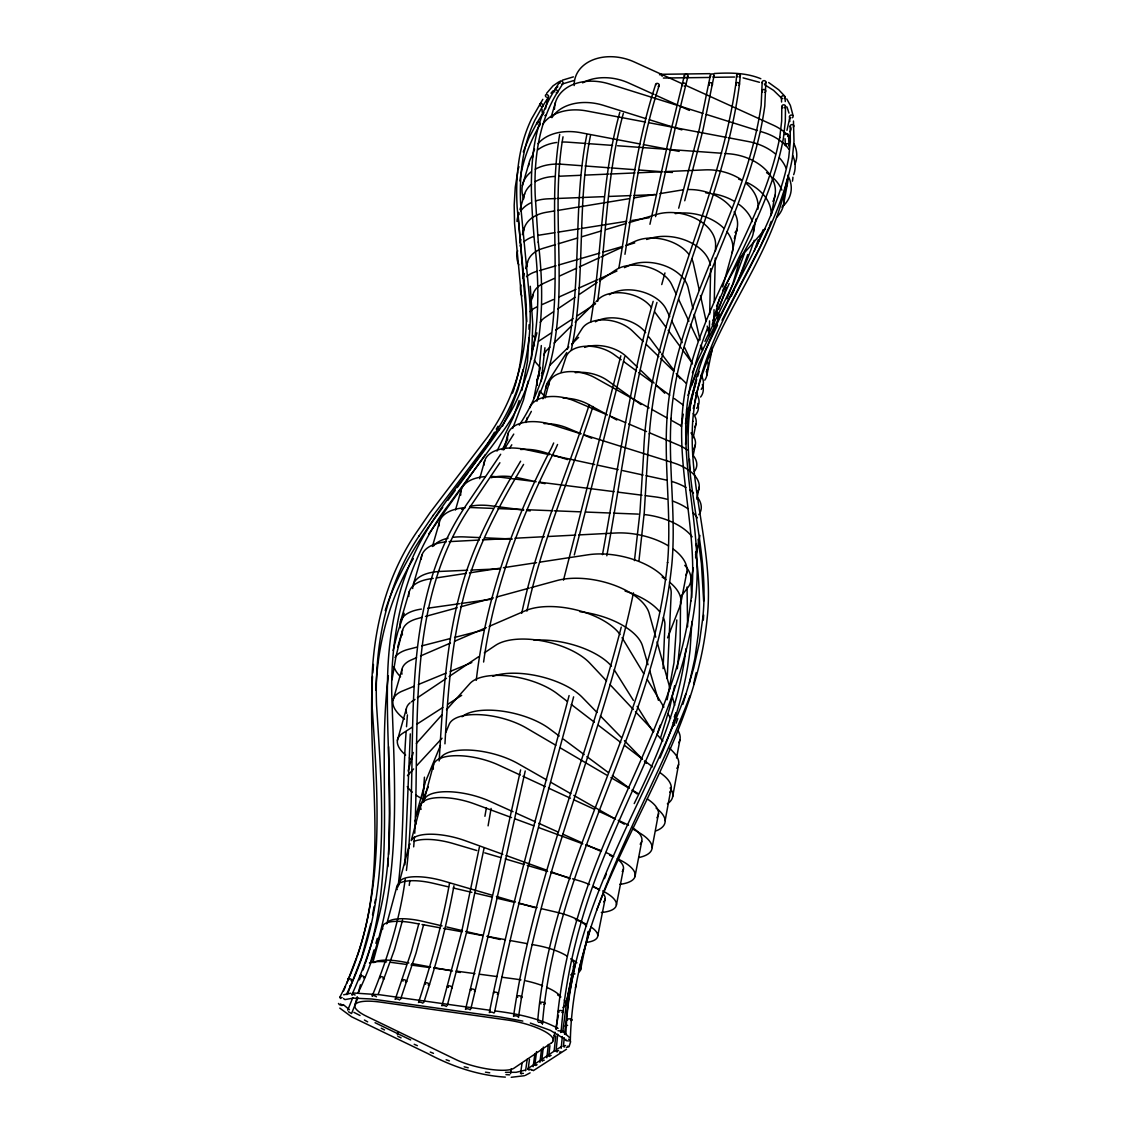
<?xml version="1.0" encoding="UTF-8"?>
<svg xmlns="http://www.w3.org/2000/svg" width="1134" height="1134" viewBox="0 0 1134 1134"><rect width="100%" height="100%" fill="white"/><g stroke="black" fill="none" stroke-linecap="round" stroke-linejoin="round"><path stroke-width="1.5" d="M528.954 337.719L527.48 361.491L521.895 390.394M529.011 329.314L529.068 324.707M691.91 621.475L690.096 649.81C685.716 687.147 674.843 723.506 659.917 757.951M785.479 106.157L785.323 121.281L783.396 138.249C772.41 198.081 740.034 250.855 716.56 306.208M687.615 626.776L687.048 587.015M781.794 106.61L781.666 121.012L779.724 137.824M765.861 82.017L764.784 106.072C749.716 214.85 678.019 308.179 671.016 418.9L671.059 418.361C668.096 466.485 676.091 514.609 671.994 562.719L671.952 563.244C656.019 723.761 555.206 862.223 542.449 1023.804M762.176 82.428L761.169 105.178C745.789 213.972 674.191 307.328 667.005 418.092M536.538 1051.657L534.851 1065.024L535.744 1065.521M709.26 335.636L709.558 320.879M709.7 314.061L710.635 268.701M713.655 326.45L714.051 309.667M714.25 301.573L715.285 258.056M715.455 250.77L715.597 244.887A39.407 26.677 12.4 0 0 696.163 218.777A39.407 26.677 12.4 0 0 656.699 214.383L628.831 222.703M545.482 108.821L548.062 97.921M357.89 997.778L351.554 1013.527L348.436 1011.726M666.976 418.644C663.886 466.74 671.711 514.836 667.543 562.903L667.572 562.365C651.285 722.301 551.067 860.252 537.686 1021.195M676.8 619.958L673.993 662.78L667.132 699.749M663.092 668.663L664.907 625.061A56.431 27.414 12.4 0 0 663.362 617.633M541.315 345.558L538.962 372.689L533.831 398.459M544.93 347.755L541.258 381.492M667.203 678.671L671.186 593.38A55.779 27.996 12.4 0 0 669.698 585.81M685.503 444.315L688.763 410.763L696.701 379.621M686.637 409.487C680.91 473.643 703.633 536.878 695.27 601.063L695.227 601.544C684.893 691.357 638.47 771.007 605.358 853.548C581.643 910.404 565.71 970.576 561.117 1032.124M703.349 620.057L703.647 614.997M647.698 455.386L644.268 512.525L638.896 561.273M643.502 455.698L639.959 512.214L634.459 560.607M387.8 866.716L388.367 857.956M388.593 854.455L389.387 813.276L388.608 746.711M439.17 760.971C442.629 703.718 445.478 645.799 460.758 590.204C473.119 544.079 496.253 501.937 520.619 461.212M444.953 743.833C447.802 692.633 451.587 641.036 465.096 591.353C477.187 546.007 499.697 504.474 523.582 464.401M570.657 1041.622L569.041 1046.739M422.968 799.186L424.428 777.173M342.17 997.665L339.817 997.31L340.753 998.515M410.295 733.882L404.852 864.76M531.477 358.698L532.753 324.593L530.287 286.278M344.268 999.295L343.616 998.459M375.864 690.365C377.48 644.254 389.444 598.298 413.343 558.637M406.128 731.799C402.23 783.41 404.54 835.432 398.02 886.873M406.511 726.724L407.418 714.888M647.656 455.981L649.371 433.457M372.519 676.445C367.047 769.518 389.288 866.007 357.012 956.373M372.788 673.015L373.44 664.467M413.683 846.857L414.477 836.651M414.746 833.235C419.991 722.358 405.178 599.234 472.921 502.759L499.91 462.743M554.101 1051.431L555.745 1036.235L553.987 1035.413M643.545 455.103C647.557 325.415 718.162 210.598 735.853 83.703M789.548 118.857L786.968 130.353M570.331 1040.402C573.081 914.968 647.457 809.336 690.025 695.709M565.866 1034.619C569.977 910.73 643.715 806.529 685.758 694.079M564.534 1047.022A2.466 0.822 5.3 0 1 563.499 1046.058L564.208 1037.681M564.505 1034.307L569.027 995.567L574.853 965.856M685.886 649.328L685.914 648.932C679.79 703.505 658.174 754.705 634.218 803.581M561.174 1048.326L562.322 1036.547M739.496 84.015L740.346 75.241M792.368 157.867L793.998 141.367L793.474 121.04M556.057 1051.005L557.715 1034.18M735.782 84.299L736.661 75.524M556.326 1029.629C561.684 955.211 585.498 883.698 616.074 816.083C646.196 746.526 682.129 677.026 690.847 600.609L690.804 601.077C699.21 536.963 676.7 473.757 682.625 409.657L682.668 409.161C692.35 311.34 761.212 232.583 779.781 137.299M549.692 1056.491L548.799 1055.896L549.919 1045.676M649.328 434.038C658.415 312.672 723.648 204.517 739.425 84.611M546.843 1057.781L548.374 1044.442M542.633 1061.07L541.74 1060.517L543.328 1047.065M539.912 1062.331L541.57 1049.049M597.661 301.389C606.222 238.778 606.364 174.608 623.36 113.372M562.804 1031.529L566.518 1002.669L572.826 971.228M533.15 1066.754L534.908 1053.557M529.224 1069.929L528.118 1069.376L529.465 1059.411M409.232 885.399L409.913 880.423M686.609 409.984C689.444 381.619 697.424 354.077 707.715 327.584M405.235 879.162C399.905 919.419 387.559 958.358 372.25 995.836M406.426 870.458C421.494 746.923 392.151 609.482 469.093 500.93L500.689 454.252M476.252 680.386C485.607 598.61 513.475 520.293 551.606 447.661L553.676 442.997M521.512 1073.813L520.591 1073.374L521.994 1063.465M525.595 1070.779L527.197 1059.284M685.432 423.762L690.124 401.578L695.723 383.164M681.137 426.313L683.306 414.165M510.583 1073.6L511.349 1068.71M624.962 254.299C634.218 197.685 641.149 140.219 659.166 85.504M677.296 668.734L680.159 641.348L680.542 601.218M618.966 267.496C629.271 206.161 636.061 143.706 655.679 84.398M519.911 180.986C522.476 160.872 530.046 141.693 540.181 124.244M590.644 322.169C602.423 252.542 600.779 180.703 619.802 112.323M517.756 171.688L515.261 187.167L514.184 205.183L514.553 223.582L522.731 309.88C524.092 335.692 522.264 361.831 514.723 386.666M483.608 662.029C493.772 587.157 521.186 516.069 555.49 449.163L557.559 444.471M392.024 679.776L396.021 656.217L401.762 633.481M388.338 675.793C376.403 771.29 397.765 870.6 365.276 963.489M488.088 825.85L491.107 808.443M518.493 1017.411C538.806 871.295 603.614 736.632 633.438 592.855M484.913 816.296L486.415 807.621M563.031 136.803C547.708 224.008 576.752 317.832 536.538 400.656M559.7 134.351C543.172 230.854 577.263 337.734 519.301 425.137M713.995 75.964L703.066 129.687L684.738 200.775M710.451 75L699.423 128.652L678.699 208.174M567.411 349.229C582.366 278.581 572.627 205.282 586.859 134.577M571.267 350.151C586.165 279.474 576.398 206.19 590.488 135.456M783.381 205.438L787.421 183.396M676.559 758.008L679.918 739.822M665.134 820.647L671.285 787.322M672.646 796.734L678.6 764.387M453.954 885.767C446.881 925.344 436.25 964.198 423.832 1002.399M606.818 555.788C622.112 471.078 633.141 385.39 656.955 302.438M673.27 726.015L675.495 714.136M652.121 847.608L658.542 813.347M771.446 214.326L775.004 195.275M449.518 883.216C442.303 923.714 431.345 963.446 418.517 1002.499A2.509 0.907 17.5 0 1 420.19 1002.173A2.509 0.907 17.5 0 1 422.869 1003.236M479.384 847.155L461.822 931.142L441.934 1005.844A2.523 0.936 15.6 0 1 443.663 1005.461A2.523 0.936 15.6 0 1 446.357 1006.468M484.09 848.062L466.584 932.318L447.25 1005.617M602.48 554.668C617.987 469.958 629.299 384.284 653.156 301.332M690.776 581.317L693.328 567.978M695.567 556.284L696.531 551.28M695.61 557.786L699.891 535.418M634.997 876.554L641.731 841.385M370.846 923.515L361.576 957.776L347.302 994.49M372.505 914.94L374.163 906.364M374.83 902.947L375.496 899.517M753.458 232.13L755.995 219.018M575.434 987.912L576.115 984.454M578.808 970.605L579.474 967.146M696.829 499.173L699.21 487.025M680.91 602.636L686.892 571.763M616.372 905.116L623.445 868.97M787.081 178.945C772.764 259.445 711.429 322.155 694.745 401.96M693.044 456.237L695.355 444.684M597.76 935.834L605.187 898.681M693.186 437.724L695.964 423.974M706.95 374.957L711.698 351.356M724.3 281.062L732.167 252.669L736.859 229.323A42.383 29.186 11.9 0 0 734.152 211.845M580.495 970.094L588.234 931.964M792.312 158.363C775.174 251.805 699.976 325.118 692.69 421.451L692.732 420.969C688.054 487.507 714.548 552.201 707.092 618.838L707.049 619.292C696.545 724.754 633.58 813.404 596.697 910.233M565.88 1004.596L573.946 965.374M553.208 1040.573L554.951 1032.153M555.646 1028.793L558.438 1015.327M494.637 1012.123C514.808 910.786 542.647 811.235 569.736 711.599L573.62 696.843M525.226 770.964L495.232 906.335L470.851 1008.863M649.938 224.277L667.586 144.33L684.426 75.312M655.551 216.622L675.113 128.511L687.941 76.361M520.605 769.901L490.483 905.173L465.55 1009.217M693.299 408.481L694.022 405.221M674.645 685.659L669.712 707.8L660.484 738.106M693.639 684.171L696.191 672.703M689.415 682.796L694.858 658.485L698.147 635.21C700.585 607.526 699.565 579.616 695.596 552.13M620.851 355.75L563.485 580.169M624.706 356.799L574.3 554.965M526.913 611.127C541.924 540.762 571.167 474.763 592.969 406.482M521.711 613.338C536.836 541.726 566.646 474.636 589.07 405.263M537.133 401.053L539.557 391.202M528.217 381.038L523.454 399.99L512.653 428.425M393.087 650.462L397.665 632.389L404.172 613.253M523.029 369.769L518.04 389.387L510.853 408.793L502.419 426.242M740.559 257.461L732.507 284.79L727.007 298.837M621.248 627.13C587.582 757.469 532.98 882.38 513.532 1016.333A2.551 1.021 10 0 1 515.97 1015.837A2.551 1.021 10 0 1 518.479 1017.028M542.931 398.814L546.843 384.001M545.085 397.977L548.998 383.15M569.098 695.567L565.2 710.309C537.856 810.526 509.818 910.673 489.349 1012.591A2.537 0.992 11.9 0 1 491.277 1012.109A2.537 0.992 11.9 0 1 494.013 1013.101M423.634 924.621L415.994 953.226L400.6 999.182M399.04 883.202L408.963 846.361M411.415 839.883L420.686 805.367M424.088 799.966L433.599 764.472M537.02 380.556L540.479 367.643M525.907 422.528L527.253 417.482M418.885 923.501L411.259 951.865L395.284 999.167M579.928 965.459L590.545 928.434M372.831 962.624L382.768 925.911M387.048 922.906L396.716 887.043M425.378 781.964L415.568 817.104L426.724 790.54M354.899 1005.234L357.224 996.715M358.146 993.313L360.47 984.794M503.893 449.092L508.301 432.975M532.285 349.825L536.921 332.843M402.556 920.113L394.504 949.527L378.161 994.405M661.746 284.563L664.949 272.94M408.141 771.021L413.258 752.494M734.336 238.494L735.172 235.447M735.597 233.916L736.859 229.323M712.166 324.82L719.892 296.938M722.684 286.888L723.889 282.522M518.025 169.972L518.947 166.684M479.682 478.69L484.728 460.645M531.123 301.375L532.98 294.712M397.41 740.318L406.312 708.906M370.279 963.191L374.022 949.952M375.893 943.318L377.296 938.357M522.887 278.425L524.291 273.507M525.68 268.602L527.551 262.053M455.485 510.002L461.198 489.973M393.03 700.288L401.932 669.457M520.01 242.69L520.945 239.472M522.349 234.653L524.22 228.203M432.408 546.489L439.297 522.731M660.186 725.221L656.983 734.945M397.694 646.947L402.613 630.121M400.529 621.404L409.303 591.579M413.485 583.939L422.103 554.597M551.124 117.241L555.405 102.613M518.11 215.942L519.032 212.767M519.967 209.606L524.645 193.772M522.391 185.537L528.855 163.75M682.881 704.313L693.71 668.025L699.352 642.808L702.683 618.852C710.168 552.301 683.859 487.62 688.749 421.153L688.777 420.671C696.12 324.225 771.276 250.855 788.74 157.428L790.313 141.651L790.157 126.299M687.969 395.355L699.097 363.447L717.524 325.118M697.708 376.346L699.224 371.456M397.368 1034.789L398.374 1031.6M561.174 371.867L566.008 357.111A29.583 17.946 14 0 1 585.413 346.253A29.583 17.946 14 0 1 614.089 354.559L621.177 359.733M726.497 287.285L718.758 309.284M790.185 131.785L791.22 128.709M754.209 240.266C739.028 286.76 711.146 327.74 692.378 372.703M754.394 250.77L758.136 239.912M519.188 400.472L513.149 417.681L496.99 451.091M385.22 610.56C394.731 580.721 410.451 553.335 428.028 527.565L442.742 507.394M359.464 979.847L361.25 974.942M363.036 970.038L364.822 965.133M738.319 280.566L747.774 254.555M763.21 229.55L756.392 247.155M744.414 253.406L733.811 282.437L704.951 341.391M512.525 393.059L514.312 388.282M691.697 385.362L695.893 374.135M676.034 723.279L677.778 718.573M346.763 983.306L356.402 957.961M769.362 226.19L771.205 221.357M716.334 315.45L717.538 312.374M729.205 283.543L712.903 320.468M667.572 637.847L680.088 605.925A53.737 26.805 12.2 0 0 669.386 582.068M523.256 151.956L528.983 137.809L536.992 122.841M347.727 1010.196L352.802 997.636M604.45 878.623L606.364 873.917M425.86 780.802L440.474 745.421M445.846 732.394L449.163 724.371A47.982 19.845 13.8 0 1 479.739 714.675A47.982 19.845 13.8 0 1 526.474 728.056L555.802 745.251M427.22 789.349L428.241 786.925M357.876 993.271C403.307 901.048 395.142 796.167 391.825 696.73C389.968 628.973 406.723 559.827 448.242 505.268L502.801 431.544C542.576 376.998 546.106 306.648 538.253 241.967M351.951 994.589C371.583 951.298 384.709 905.031 388.225 857.531C392.974 794.452 385.291 731.302 387.899 668.195C389.912 625.358 399.012 582.479 419.07 544.32C440.871 502.66 473.303 468.101 499.484 429.318L499.201 429.743C538.664 375.864 542.236 306.237 534.525 242.251C530.216 191.589 525.822 135.612 554.342 90.536M343.489 991.13L345.487 986.452M346.309 994.603C391.669 905.031 382.725 801.993 376.559 705.291C374.234 646.167 385.957 585.385 419.297 535.645M339.732 997.438C386.68 907.342 378.501 803.085 372.051 705.305C369.783 645.501 381.761 584.024 415.554 533.76L429.857 512.922L487.11 437.625C516.537 397.169 529.918 346.635 525.637 296.91L517.189 207.706C515.375 177.556 518.224 146.442 531.534 118.928L542.817 99.338M768.753 227.806L760.645 245.809L722.018 320.227M717.638 318.838L719.792 314.231M731.246 296.172L734.194 289.992M534.851 1064.982L537.091 1064.755M528.118 1069.376L531.194 1069.376M520.591 1073.374L523.398 1073.402M502.149 449.759L507.692 439.354M525.51 422.16L531.364 411.358M557.63 91.953C538.409 122.628 533.859 159.738 535.191 195.261L538.281 242.364M542.931 105.703L534.894 120.176C521.768 147.392 519.032 178.137 520.86 207.933M722.656 290.559L750.906 239.699A45.133 31.029 11.3 0 0 753.415 225.85M494.481 432.21L484.643 448.681L469.632 470.525M496.267 429.219L498.053 426.214M537.232 122.401L542.874 113.088M557.361 92.435L562.79 83.76M554.611 90.054L560.054 81.393M509.917 447.788L511.803 444.797M505.282 447.476L513.759 434.095M542.676 106.171L548.374 97.226M566.731 352.589L547.807 382.073A28.265 16.698 14.3 0 0 546.219 388.338M571.805 344.679L582.196 328.491A29.682 18.427 13.8 0 1 605.102 319.944A29.682 18.427 13.8 0 1 632.474 331.015L643.29 341.547M428.794 533.873L485.295 454.691M503.624 449.914L505.58 447.023M419.056 536.013L433.216 515.304M546.545 93.371L552.981 85.886L558.75 81.917M447.916 500.307L455.159 490.384M457.229 487.549L468.597 471.942M432.961 515.672L490.653 439.482C520.322 398.516 533.788 347.387 529.422 297.108L520.832 207.494M680.698 596.725L687.984 587.369A49.953 25.501 11.9 0 0 684.766 565.313M548.828 1055.768L551.124 1055.442M550.968 93.215L552.981 90.876M740.842 256.908L765.096 229.196M416.348 743.479L441.991 714.774M446.484 709.742L469.901 683.533A51.781 22.482 13.6 0 1 509.223 676.034A51.781 22.482 13.6 0 1 557.375 693.795L567.113 701.266M407.446 775.67L413.641 768.965M416.788 765.563L442.033 738.248M541.769 1060.403L544.249 1060.191M549.962 347.117L546.9 350.137A29.527 17.846 14.6 0 0 543.781 355.183M554.087 343.049L571.947 325.387M575.179 322.212L594.911 302.721M596.03 301.616L598.27 299.404A30.987 19.689 13.6 0 1 625.132 293.238A30.987 19.689 13.6 0 1 651.44 307.47M541.428 373.426L543.484 371.442M549.692 365.417L568.786 346.905M572.032 343.744L578.595 337.379M735.016 232.357L737.384 230.443M555.277 88.707L557.843 86.751M566.518 1049.219L533.334 1070.666M527.707 1068.696L554.384 1051.005M553.449 311.779L545.015 317.449A31.738 19.618 15 0 0 540.223 322.382M557.715 308.916L575.009 297.306M579.403 294.358L597.221 282.38M599.489 280.863L615.493 270.105A33.283 21.617 13.3 0 1 646.72 266.731A33.283 21.617 13.3 0 1 671.739 284.662L676.318 294.386M411.344 701.861L414.987 699.423M417.425 697.779L446.47 678.302M449.092 676.544L478.704 656.657M484.289 652.915L495.629 645.303A54.829 24.863 13.4 0 1 542.846 641.008A54.829 24.863 13.4 0 1 589.808 663.121L606.534 680.924M538.522 341.32L551.294 332.928M555.603 330.093L573.095 318.583M577.532 315.663L595.577 303.799M412.209 727.192L402.414 733.5A51.03 20.398 14.4 0 0 405.632 755.046M417.184 723.988L442.87 707.46M448.171 704.044L461.68 695.34M530.088 1072.863L525.226 1075.429M485.48 1072.183L489.732 1072.792M557.517 1048.978L561.713 1046.427M554.242 278.468L543.257 283.528A34.615 21.872 15.4 0 0 532.583 297.604M559.785 275.931L576.596 268.191M579.431 266.887L599.489 257.673M600.935 257.007L622.92 246.886M625.897 245.525L634.856 241.4A36.231 24.041 12.9 0 1 688.607 253.959M542.279 304.507L553.406 299.518M559.005 297.009L576.029 289.354M578.907 288.064L597.76 279.616M599.22 278.95L616.967 270.983M624.465 267.624L628.987 265.583A36.6 23.828 12.9 0 1 664.949 265.838A36.6 23.828 12.9 0 1 688.154 287.781L693.03 309.1M525.609 1070.042L516.126 1072.31L505.438 1072.325M416.504 657.692L411.217 659.974A52.405 22.751 14.7 0 0 402.003 674.135M420.501 655.976L450.496 643.035M454.691 641.22L486.231 627.626M489.165 626.365L525.354 610.744A56.657 26.72 13.1 0 1 620.085 634.544M414.321 686.169L402.301 691.102A52.972 22.156 14.6 0 0 404.498 719.14M418.375 684.511L445.988 673.142M450.226 671.413L471.815 662.525M562.393 80.174L573.393 76.871M563.385 83.661L573.889 80.528M555.476 244.632L543.2 248.303A37.791 24.438 15.8 0 0 526.97 266.788M558.226 243.81L577.603 238.012M581.799 236.765L601.544 230.868M605.811 229.592L625.94 223.582M343.659 994.801L350.69 993.2M338.471 1003.462L339.562 1004.88M539.458 270.587L556.014 265.781M558.793 264.973L578.425 259.275M579.843 258.864L599.801 253.066M602.678 252.23L621.531 246.758M625.925 245.483L634.756 242.917M646.621 239.472L651.086 238.168A39.803 26.465 12.4 0 1 710.394 265.257M422.202 617.307L417.312 618.654A53.185 24.083 14.9 0 0 402.414 634.969M425.463 616.428L457.144 607.781M460.532 606.86L493.403 597.887M496.352 597.094L529.252 588.107M530.783 587.696L557.021 580.537A56.998 27.797 12.7 0 1 613.182 584.832A56.998 27.797 12.7 0 1 649.187 613.409L655.778 637.195M416.674 647.202L408.467 649.314A53.766 23.502 14.8 0 0 395.015 657.507M421.65 645.912L450.269 638.555M454.55 637.45L483.608 629.965M344.892 999.593L353.284 998.118L371.952 999.011L499.896 1016.929L522.817 1021.082M524.432 1075.712L511.207 1077.3M570.657 974.914L573.719 974.205A36.245 11.212 12.6 0 0 574.981 973.879M367.685 1021.876L364.425 1020.033M384.511 1029.941L381.265 1028.255M554.583 210.938L546.489 212.271A40.881 27.06 16.2 0 0 523.384 233.292M557.829 210.414L629.087 198.691M634.175 197.855L654.644 194.481M659.804 193.645L680.57 190.228A42.383 29.186 11.9 0 1 683.107 189.874M554.753 232.683L540.053 235.007A41.278 26.833 16.1 0 0 537.757 235.433M558.041 232.158L579.531 228.756M581.189 228.501L626.733 221.286M631.865 220.478L649.087 217.756M449.39 1060.871L446.13 1059.737M433.202 578.397L430.084 578.879A52.688 24.863 15 0 0 408.793 596.427M436.307 577.929L466.23 573.365M469.419 572.883L500.137 568.191M503.411 567.695L536.595 562.634M539.968 562.124L587.993 554.795A55.779 27.996 12.4 0 1 666.055 579.8M401.082 1037.879L397.85 1036.32M427.66 608.221L459.412 603.727M461.028 603.501L491.986 599.135M417.397 1045.676L414.193 1044.272M433.471 1053.344L430.282 1052.069M449.064 541.627L479.172 540.067M482.56 539.897L509.804 538.494M514.964 538.225L544.448 536.694M547.949 536.51L575.675 535.078M578.737 534.922L615.719 533.008A53.142 27.344 12.1 0 1 668.479 545.893M559.105 176.238L580.565 175.302M585.187 175.104L608.419 174.097M609.979 174.026L635.012 172.935M638.159 172.793L661.873 171.758M666.636 171.546L705.107 169.873A44.708 31.256 11.3 0 1 741.523 179.824M467.562 570.232L440.573 571.408A51.455 24.48 15 0 0 412.691 588.546M470.964 570.076L500.137 568.814M555.858 198.535L548.161 198.833A43.928 29.257 16.5 0 0 535.432 201.002M557.404 198.464L604.082 196.636M608.802 196.451L630.929 195.572M634.104 195.459L656.43 194.58M714.193 73.512C729.842 72.633 746.115 72.647 760.829 78.728M714.207 77.31L734.619 77.027M709.941 73.653L660.101 74.32M709.927 77.452L663.376 78.033M353.241 992.987L379.706 994.745L489.959 1010.266M531.364 1070.227L532.711 1069.929M492.921 508.401L472.765 507.607A48.025 24.48 15.1 0 0 469.887 507.55M497.996 508.599L523.454 509.605M526.885 509.733L552.612 510.739M554.328 510.81L580.324 511.831M585.555 512.044L610.078 513.007M613.607 513.149L638.371 514.113M479.824 537.601L464.571 536.921A48.549 24.027 15 0 0 453.246 537.289M484.927 537.828L512.327 539.047M464.146 1066.811L468.214 1067.803M586.094 143.479L567.992 142.175A45.317 31.44 16.8 0 0 562.322 142.048M587.738 143.607L612.544 145.393M617.52 145.747L667.6 149.362M669.287 149.475L721.649 153.246M725.037 153.487L728.439 153.742A46.055 32.588 10.7 0 1 772.934 201.413M581.685 165.72L561.755 164.246A45.743 31.228 16.7 0 0 535.22 169.207M585.016 165.975L610.064 167.846M611.736 167.96L635.253 169.717M638.626 169.972L662.284 171.73M663.971 171.858L672.448 172.496M505.339 1077.116C478.009 1075.471 451.757 1066.343 427.731 1053.543L351.455 1016.73L339.789 1008.112M349.811 986.878L350.633 986.637L349.796 985.8M539.316 482.134L614.104 491.66M617.378 492.071L642.014 495.204M645.303 495.629L655.197 496.89A44.991 24.14 11.8 0 1 666.778 499.201M523.724 510.059L491.249 505.835A44.836 23.02 15 0 0 469.845 506.359M526.97 510.484L530.23 510.91M390.961 962.355L406.341 964.424M410.976 965.034L429.559 967.529M434.223 968.153L451.389 970.463M456.081 971.087L474.948 973.624M479.696 974.248L497.117 976.587M501.894 977.224L516.239 979.152A37.748 11.042 12.8 0 1 520.945 979.875M495.204 1010.975C516.835 1013.626 538.678 1018.091 558.07 1028.368M743.082 77.877L759.44 82.286M418.97 923.969L412.847 922.849A35.636 10.971 13.9 0 0 382.824 928.916M422.046 924.522L440.488 927.881M443.564 928.434L462.077 931.808M466.712 932.644L482.191 935.465M486.84 936.301L505.481 939.689M510.158 940.54L527.296 943.658M531.988 944.509L536.68 945.373A35.99 11.198 12.7 0 1 567.255 956.203M408.864 962.964L402.669 961.816A36.09 10.39 13.9 0 0 373.851 962.61M411.982 963.546L430.637 967.004M433.755 967.571L452.494 971.044M457.172 971.909L460.305 972.49M645.501 122.089L586.661 110.948A46.055 32.716 16.9 0 0 543.087 123.89M648.861 122.713L726.54 137.412M728.226 137.724L748.553 141.58A46.239 33.056 10.2 0 1 775.443 153.969M640.015 143.961L580.608 132.678A46.494 32.503 16.8 0 0 538.04 143.692M643.417 144.599L679.167 151.389M549.31 454.663L525.907 449.588A40.342 22 14.9 0 0 484.147 465.039M552.244 455.301L594.712 464.529M597.646 465.167L618.172 469.618M622.58 470.567L643.12 475.033M646.054 475.67L666.608 480.136M539.104 482.389L545.029 483.665M448.596 886.901L433.089 883.258A35.806 11.779 13.9 0 0 397.226 889.566M453.246 887.993L471.857 892.359M474.962 893.082L492.028 897.079M496.678 898.171L513.745 902.182M518.394 903.274L537.006 907.639M541.669 908.731L557.177 912.36A35.792 11.779 12.6 0 1 586.519 926.138M442.076 925.883L423.237 921.46A36.245 11.212 13.9 0 0 386.708 923.87M446.796 926.988L462.502 930.674M465.649 931.411L482.928 935.465M487.634 936.571L500.207 939.519M509.605 1074.848L505.977 1074.621M491.603 895.038L443.507 880.99A37.89 12.545 13.9 0 0 399.111 884.917M496.394 896.427L515.502 902.012M518.677 902.947L534.553 907.583M476.833 850.528L453.047 843.498A37.436 13.098 13.9 0 0 413.797 841.442M484.742 852.853L500.519 857.517M505.24 858.92L524.106 864.491M527.239 865.412L547.609 871.436M550.727 872.358L569.452 877.886M572.557 878.807L578.794 880.636A37.053 12.828 12.5 0 1 589.538 884.548M340.866 1005.404L342.61 1005.404L340.498 1003.93M530.343 1023.066L550.401 1030.381L563.541 1038.432M646.054 118.687L603.572 105.391A46.026 32.929 16.7 0 0 551.918 117.681M649.314 119.708L672.108 126.838M673.738 127.348L681.86 129.886M550.444 454.238L544.192 452.296A36.841 20.171 14.6 0 0 520.676 449.518M552.003 454.734L567.581 459.596M677.239 105.306L609.369 83.987A45.601 33.113 16.8 0 0 554.469 109.204M680.457 106.312L702.967 113.386M706.184 114.392L757.427 130.495M760.616 131.501L763.806 132.494A45.218 32.602 9.9 0 1 789.094 149.405M580.636 433.741L551.351 424.541A36.444 20.469 14.7 0 0 507.564 438.376M583.712 434.705L673.894 463.026A36.146 20.143 11.7 0 1 697.552 492.142M502.844 854.313L465.209 840.691A40.781 14.373 13.9 0 0 411.273 840.62M506.104 855.49L546.418 870.09M551.223 871.819L570.345 878.737M511.562 817.571L474.437 803.878A40.285 14.955 13.9 0 0 435.158 797.854A40.285 14.955 13.9 0 0 421.083 809.378M514.765 818.762L533.916 825.821M538.693 827.579L582.819 843.852M585.952 845.014L601.53 850.755M581.005 433.755L567.61 428.128A33.481 18.853 14.4 0 0 544.051 423.648M583.67 434.875L591.679 438.234M607.427 414.916L574.442 400.912A33.127 19.122 14.4 0 0 529.819 407.871M610.049 416.036L625.741 422.698M628.675 423.946L646.55 431.53M649.782 432.904L678.784 445.208A32.602 18.498 11.7 0 1 687.332 449.957M513.05 811.731L489.803 801.256A44.509 16.641 13.8 0 0 445.79 791.716A44.509 16.641 13.8 0 0 423.776 802.064M515.757 812.95L535.461 821.824M538.693 823.284L557.871 831.931M562.634 834.071L581.558 842.605M586.264 844.731L600.297 851.053M609.596 855.234L612.672 856.624M654.006 94.42L628.704 82.995A44.368 32.404 16.4 0 0 582.621 82.853M655.48 95.086L689.415 110.409M682.682 83.973L634.232 61.945A43.957 32.588 16.5 0 0 574.201 85.56M687.048 85.957L773.36 125.208A43.12 31.327 9.8 0 1 790.072 137.724M520.251 775.046L498.691 765.081A43.971 17.251 13.9 0 0 455.216 755.698A43.971 17.251 13.9 0 0 433.273 766.641L433.287 769.206M522.93 776.28L545.27 786.599M548.445 788.059L570.473 798.237M573.591 799.668L593.762 808.996M598.383 811.122L615.238 818.904M618.285 820.307L624.352 823.114A42.497 16.089 12.2 0 1 628.548 825.226M375.042 1022.698L410.706 1039.963M353.907 1012.35L360.045 1015.483M764.444 84.611L773.53 90.337L781.439 98.02M605.584 413.825L588.589 404.469A31.086 17.974 14.2 0 0 563.187 398.218M611.212 416.915L616.825 420.005M649.144 407.942L595.123 377.806A30.76 18.215 14.2 0 0 564.704 372.094A30.76 18.215 14.2 0 0 548.643 385.447M651.88 409.459L666.82 417.808M672.221 420.813L681.647 426.072M546.73 779.965L517.983 763.579A48.578 19.207 13.8 0 0 470.638 750.141A48.578 19.207 13.8 0 0 439.864 759.241M550.6 782.176L570.771 793.672M573.804 795.402L615.521 819.187M618.441 820.846L624.267 824.177M632.956 829.124L638.711 832.413A46.281 17.393 12.1 0 1 638.782 857.545M560.366 747.93L606.562 775.032M610.942 777.598L628.293 787.776M632.588 790.299L638.3 793.644M768.654 82.513L778.774 89.841L784.473 95.851M631.595 397.793L607.81 380.712A29.895 17.733 14 0 0 575.25 372.689M632.772 398.644L640.993 404.54M349.456 1009.728L343.29 1004.611M623.53 361.462L636.401 370.861M638.74 372.562L651.455 381.86M656.047 385.206L669.74 395.199M674.262 398.516L683.278 405.093M559.218 736.023L549.324 728.652A52.419 21.815 13.6 0 0 462.006 716.773M563.442 739.155L584.194 754.592M586.916 756.619L608.434 772.623M612.403 775.571L629.398 788.215M631.978 790.129L637.124 793.956M571.267 704.455L594.358 722.188M598.369 725.264L620.723 742.43M624.607 745.421L642.496 759.142M645.019 761.084L652.532 766.853M659.988 772.58L662.454 774.479A48.691 19.802 11.9 0 1 669.882 792.326M562.634 1031.189L569.211 1037.256M637.421 367.147L626.45 356.657A29.98 18.229 13.8 0 0 584.62 347.415M640.384 369.982L654.105 383.094M656.047 384.95L664.737 393.243M646.224 344.396L658.797 356.643M660.711 358.514L673.709 371.158M676.218 373.61L686.198 383.335M597.008 712.478L582.21 697.268A55.481 24.197 13.4 0 0 492.865 676.247M600.382 715.923L621.219 737.341M624.423 740.644L642.326 759.043M644.395 761.155L646.451 763.281M609.823 684.426L633.353 709.473M635.437 711.698L653.907 731.345M656.912 734.549L662.894 740.913M669.783 748.256L673.695 752.409A50.902 21.348 11.8 0 1 676.856 768.37M648.903 336.954L660.569 352.518M661.618 353.921L674.064 370.534M677.14 374.631L680.187 378.713M654.616 311.807L666.112 327.471M668.181 330.292L681.435 348.351M682.441 349.726L691.414 361.959M614.203 669.783L633.41 700.443M637.124 706.369L653.34 732.252M786.769 98.927L790.355 105.391L792.992 115.356M622.07 637.677L643.729 673.653M647.33 679.635L663.886 707.134M668.11 714.151L670.619 718.318M673.1 722.443L674.758 725.193M669.726 316.627L666.239 309.384A33.623 21.418 13.3 0 0 640.894 291.481A33.623 21.418 13.3 0 0 609.412 294.698M671.654 320.638L682.243 342.652M684.468 347.288L692.52 364.014M678.571 299.206L688.933 321.276M690.393 324.381L698.289 341.192M700.415 345.714L702.527 350.208M786.982 106.95L788.995 113.131M648.01 664.722L642.524 645.969A57.664 27.173 12.8 0 0 579.97 611.708M649.796 670.818L658.4 700.273M657.068 641.816L670.109 688.792M672.419 697.141L674.702 705.348M694.221 314.345L700.061 339.931M701.209 344.934L702.343 349.896M699.309 290.261L693.398 263.513A36.231 24.041 12.9 0 0 691.683 258.75M700.458 295.506L706.113 321.092M707.219 326.096L709.402 336.004M698.119 539.373L701.422 563.612L703.661 601.091M789.491 116.774L789.831 121.522M788.456 134.932L789.023 144.869M785.054 138.688L785.423 145.308M542.038 109.233L542.208 112.422M690.847 579.233L691.768 597.632M785.04 97.028L785.267 101.578M781.369 97.496L781.581 102.032M689.515 459.327L689.982 471.517M526.757 321.702L517.926 212.228M560.848 1030.466A2.424 0.751 5.8 0 1 562.762 1031.203A2.424 0.751 5.8 0 1 561.954 1031.912M560.791 1051.771A2.438 0.737 5.8 0 1 559.586 1052.111M557.333 1051.913A2.438 0.737 5.8 0 1 556.114 1050.934A2.438 0.737 5.8 0 1 558.637 1050.623M566.532 1026.865A2.452 0.836 5.3 0 1 565.285 1025.831A2.452 0.836 5.3 0 1 567.624 1025.377M567.808 1046.101A2.466 0.822 5.3 0 1 566.376 1047.292M563.499 1046.058A2.466 0.822 5.3 0 1 565.625 1045.619M785.536 145.676A1.814 1.389 -7.1 0 1 786.344 143.905A1.814 1.389 -7.1 0 1 788.669 144.174A1.814 1.389 -7.1 0 1 788.484 146.017M784.983 134.719A1.8 1.389 -7.3 0 1 787.804 134.025A1.8 1.389 -7.3 0 1 787.634 136.278M567.553 1020.118A2.481 0.907 5.2 0 1 568.29 1018.913A2.481 0.907 5.2 0 1 571.706 1019.452A2.481 0.907 5.2 0 1 570.969 1020.671M568.559 1039.226A2.509 0.893 5.3 0 1 570.359 1040.19A2.509 0.893 5.3 0 1 568.8 1040.941M567.666 1040.913A2.509 0.893 5.3 0 1 565.568 1040.204A2.509 0.893 5.3 0 1 565.951 1039.311M790.965 127.348A1.843 1.474 -8.9 0 1 790.54 125.236A1.843 1.474 -8.9 0 1 793.205 124.896A1.843 1.474 -8.9 0 1 793.261 127.051M790.455 117.879A1.829 1.474 -9.1 0 1 789.902 115.668A1.829 1.474 -9.1 0 1 792.737 115.526A1.829 1.474 -9.1 0 1 792.127 117.794M559.133 1012.123A2.509 0.992 6.2 0 1 559.034 1010.621A2.509 0.992 6.2 0 1 562.776 1011.131A2.509 0.992 6.2 0 1 561.869 1012.492M557.914 1030.721A2.537 0.964 6.2 0 1 560.735 1031.373A2.537 0.964 6.2 0 1 560.579 1032.521M782.772 107.787A1.857 1.545 -8.2 0 1 782.247 105.419A1.857 1.545 -8.2 0 1 785.153 105.419A1.857 1.545 -8.2 0 1 784.317 107.787M782.347 98.672A1.857 1.545 -8.5 0 1 781.751 96.39A1.857 1.545 -8.5 0 1 784.572 96.149A1.857 1.545 -8.5 0 1 784.204 98.516M541.088 1003.845A2.523 1.035 7.9 0 1 540.961 1002.258A2.523 1.035 7.9 0 1 544.717 1002.853A2.523 1.035 7.9 0 1 543.838 1004.27M538.366 1022.358A2.551 1.021 7.9 0 1 541.343 1022.655A2.551 1.021 7.9 0 1 542.392 1023.903M762.558 92.208A1.871 1.588 -4.4 0 1 762.658 89.87A1.871 1.588 -4.4 0 1 765.365 90.068A1.871 1.588 -4.4 0 1 764.897 92.364M762.572 83.25A1.857 1.588 -4.7 0 1 762.955 80.939A1.857 1.588 -4.7 0 1 765.606 81.364A1.857 1.588 -4.7 0 1 764.869 83.618M517.699 997.31A2.537 1.035 10 0 1 517.77 995.822A2.537 1.035 10 0 1 521.371 996.432A2.537 1.035 10 0 1 521.045 997.877M736.462 85.376A1.857 1.602 1.9 0 1 736.278 83.037A1.857 1.602 1.9 0 1 738.999 83.08A1.857 1.602 1.9 0 1 738.801 85.404M737.639 76.8A1.857 1.602 1.7 0 1 737.1 74.32A1.857 1.602 1.7 0 1 740.006 74.475A1.857 1.602 1.7 0 1 739.184 76.871M493.8 993.37A2.523 1.006 11.9 0 1 494.736 992.165A2.523 1.006 11.9 0 1 498.081 993.086A2.523 1.006 11.9 0 1 497.358 994.348M709.36 85.348A1.857 1.588 8.6 0 1 709.473 82.995A1.857 1.588 8.6 0 1 712.18 83.448A1.857 1.588 8.6 0 1 711.514 85.702M710.692 76.304A1.843 1.588 8.5 0 1 711.358 74.05A1.843 1.588 8.5 0 1 713.91 74.943A1.843 1.588 8.5 0 1 712.747 77.027M471.149 990.464A2.509 0.978 13.8 0 1 471.12 989.032A2.509 0.978 13.8 0 1 474.65 989.798A2.509 0.978 13.8 0 1 474.423 991.187M465.521 1009.402A2.537 0.964 13.8 0 1 467.321 1008.778A2.537 0.964 13.8 0 1 470.156 1009.827M682.654 85.66A1.843 1.559 15 0 1 682.881 83.236A1.843 1.559 15 0 1 685.602 84.1A1.843 1.559 15 0 1 684.312 86.184M684.695 76.616A1.829 1.559 15 0 1 685.361 74.376A1.829 1.559 15 0 1 687.899 75.425A1.829 1.559 15 0 1 686.566 77.395M448.412 987.388A2.509 0.95 15.6 0 1 448.043 985.871A2.509 0.95 15.6 0 1 451.587 986.665A2.509 0.95 15.6 0 1 451.474 988.068M655.665 85.107A1.843 1.531 20.8 0 1 656.912 83.392A1.843 1.531 20.8 0 1 659.109 84.596A1.843 1.531 20.8 0 1 658.145 86.453M659.492 74.745A1.829 1.531 20.9 0 1 662.157 76.318M425.661 984.227A2.495 0.921 17.5 0 1 425.42 982.696A2.495 0.921 17.5 0 1 429.063 983.83A2.495 0.921 17.5 0 1 428.099 984.978M403.094 981.08A2.481 0.893 19.3 0 1 402.797 979.578A2.481 0.893 19.3 0 1 406.397 980.782A2.481 0.893 19.3 0 1 405.49 981.888M395.284 999.252A2.509 0.865 19.3 0 1 396.914 998.884A2.509 0.865 19.3 0 1 399.565 1000.004M380.5 977.848A2.481 0.85 21 0 1 380.528 976.473A2.481 0.85 21 0 1 384.029 977.877A2.481 0.85 21 0 1 382.867 978.798M372.335 996.205A2.495 0.836 21 0 1 373.511 995.553A2.495 0.836 21 0 1 376.445 996.786M360.895 976.87A2.466 0.808 22.5 0 1 360.499 975.438A2.466 0.808 22.5 0 1 363.957 976.728A2.466 0.808 22.5 0 1 363.419 977.806M352.192 995.128A2.481 0.78 22.5 0 1 352.546 994.305A2.481 0.78 22.5 0 1 355.126 995.042M554.668 91.811A1.814 1.361 36.1 0 1 555.192 89.742A1.814 1.361 36.1 0 1 557.574 91.159A1.814 1.361 36.1 0 1 556.284 92.775M560.097 83.136A1.814 1.361 36.2 0 1 560.593 81.081A1.814 1.361 36.2 0 1 562.96 82.385A1.814 1.361 36.2 0 1 561.854 84.1M348.733 979.648A2.438 0.723 23.1 0 1 348.677 978.444A2.438 0.723 23.1 0 1 352.093 979.932A2.438 0.723 23.1 0 1 351.03 980.655M540.408 105.901A1.8 1.276 36 0 1 540.28 103.605A1.8 1.276 36 0 1 542.832 104.881A1.8 1.276 36 0 1 541.485 106.44M546.106 96.957A1.786 1.276 36.2 0 1 545.993 94.675A1.786 1.276 36.2 0 1 548.53 95.936A1.786 1.276 36.2 0 1 547.183 97.496M537.332 124.003A1.772 1.205 34.1 0 1 537.53 122.217A1.772 1.205 34.1 0 1 539.77 122.982A1.772 1.205 34.1 0 1 539.727 124.811M545.723 115.144A1.772 1.205 34.2 0 1 544.83 115.625M542.973 114.676A1.772 1.205 34.2 0 1 544.051 112.847M793.956 143.749A43.12 31.327 9.8 0 1 795.033 163.976M792.921 177.173A43.517 31.157 9.9 0 1 792.439 181.171M792.779 155.656A45.218 32.602 9.9 0 1 793.658 174.707M787.776 175.231A45.644 32.404 10.1 0 1 781.893 207.168M788.002 176.776A46.239 33.056 10.2 0 1 786.018 187.606M779.384 157.782A46.239 33.056 10.2 0 1 786.004 168.002M783.325 194.438A46.678 32.843 10.4 0 1 776.974 217.033M766.57 172.666A46.678 32.843 10.4 0 1 768.965 174.352M773.303 178.01A46.678 32.843 10.4 0 1 781.907 190.129M532.541 157.555A46.494 32.503 16.8 0 1 534.568 149.149M528.543 165.805A45.317 31.44 16.8 0 1 533.079 154.55M537.7 149.915A45.317 31.44 16.8 0 1 556.709 142.473M738.716 179.2A46.494 32.376 10.8 0 1 741.679 180.221M747.391 182.659A46.494 32.376 10.8 0 1 771.092 215.63M523.483 198.337A45.743 31.228 16.7 0 1 531.236 171.815M523.497 199.315A43.517 29.484 16.6 0 1 531.619 184.176M535.305 181.624A43.517 29.484 16.6 0 1 554.526 176.45M745.803 183.042A44.708 31.256 11.3 0 1 757.895 209.18M705.802 192.908A45.133 31.029 11.3 0 1 708.75 193.134M714.746 194.013A45.133 31.029 11.3 0 1 734.449 201.384M739.084 204.46A45.133 31.029 11.3 0 1 752.395 221.584M516.976 221.442A43.928 29.257 16.5 0 1 518.819 214.227M520.789 210.91A43.928 29.257 16.5 0 1 530.896 202.816M688.437 189.534A42.383 29.186 11.9 0 1 731.572 208.018M675.226 213.617A42.794 28.974 11.9 0 1 723.52 227.934M726.766 231.506A42.794 28.974 11.9 0 1 732.167 252.669M518.805 264.888A41.278 26.833 16.1 0 1 517.671 250.742M520.024 245.965A41.278 26.833 16.1 0 1 521.158 244.476M523.922 241.726A41.278 26.833 16.1 0 1 533.306 236.637M521.824 296.073A38.145 24.211 15.7 0 1 521.016 284.974M526.488 276.653A38.145 24.211 15.7 0 1 536.722 271.38M711.798 347.16A34.19 21.39 11.8 0 1 709.515 356.657M535.376 338.031A34.941 21.659 15.3 0 1 532.512 335.31M530.046 311.609A34.941 21.659 15.3 0 1 536.779 306.988M706.794 369.415A34.516 21.177 11.9 0 1 704.767 380.202M707.233 360.385A31.667 19.547 11.8 0 1 706.227 371.867M539.642 366.551A32.035 19.406 14.9 0 1 534.398 360.314M532.101 353.751A32.035 19.406 14.9 0 1 534.454 345.076M702.343 384.582A31.965 19.335 11.8 0 1 700.599 397.042M701.039 375.156A29.711 18.073 11.8 0 1 701.223 389.359M595.421 321.787A31.298 19.491 13.6 0 1 645.671 332.645M544.433 395.809A29.81 17.648 14.6 0 1 540.209 391.4M537.232 385.376A29.81 17.648 14.6 0 1 539.571 375.311M697.779 403.52A30.008 17.875 11.8 0 1 695.468 414.931M695.553 392.676A28.662 17.166 11.8 0 1 696.602 408.297M693.186 413.598A28.747 16.925 11.8 0 1 694.745 426.979M687.743 408.353A28.747 16.925 11.8 0 1 690.167 410.324M690.975 432.933A30.065 17.379 11.8 0 1 693.625 448.837M692.605 454.706A32.602 18.498 11.7 0 1 694.292 471.517M697.495 497.259A40.413 22.099 11.7 0 1 698.842 514.708M671.668 481.426A40.413 22.099 11.7 0 1 685.985 487.492M690.025 490.101A40.413 22.099 11.7 0 1 693.484 492.907M491.093 477.712A40.767 21.645 14.8 0 1 510.626 476.606M515.842 477.371A40.767 21.645 14.8 0 1 518.394 477.882L536.141 481.737L499.116 477.031A44.354 23.431 15 0 0 490.838 476.436M460.758 495.119A44.354 23.431 15 0 1 485.437 476.592M672.519 501.015A44.991 24.14 11.8 0 1 687.672 508.585M693.299 513.107A44.991 24.14 11.8 0 1 697.41 517.827M461.51 509.251A44.836 23.02 15 0 1 465.379 507.607M439.113 525.963A48.025 24.48 15.1 0 1 464.26 507.777M696.063 544.178A49.4 25.969 11.9 0 1 695.511 554.512M644.622 514.595A49.4 25.969 11.9 0 1 692.137 536.821M433.542 545.978A48.549 24.027 15 0 1 448.043 538.182M673.369 549.154A53.142 27.344 12.1 0 1 686.056 575.136M421.267 559.275A50.902 25.005 15.1 0 1 446.243 541.839M662.157 577.093A53.737 26.805 12.2 0 1 664.694 578.666M400.33 627.768A53.255 24.31 15 0 1 421.38 609.1M625.103 591.069A56.431 27.414 12.4 0 1 659.648 611.708M675.807 712.648A52.079 23.148 12 0 1 674.22 716.971M400.571 676.8A53.766 23.502 14.8 0 1 393.994 666.792M678.019 730.622A52.079 22.496 11.9 0 1 678.784 742.642M534.057 640.271A57.338 26.054 13.1 0 1 611.467 666.112M406.61 713.286A50.463 21.007 14.4 0 1 410.04 702.839M411.529 759.355A51.03 20.398 14.4 0 1 409.388 757.923M670.095 787.96A51.469 20.752 11.9 0 1 667.359 803.793M421.805 798.69A48.181 18.399 14.1 0 1 415.71 794.863M412.28 792.184A48.181 18.399 14.1 0 1 407.276 786.613M656.118 808.088A49.244 19.193 12 0 1 656.09 830.853M424.173 788.669A44.297 16.897 13.9 0 1 424.414 784.274M647.358 799.016A45.743 17.988 12 0 1 656.912 817.713M416.376 823.738A44.793 16.33 13.9 0 1 415.143 820.208M632.347 827.494A42.497 16.089 12.2 0 1 640.157 844.178M617.293 858.707A42.993 15.507 12.2 0 1 619.774 884.35M618.313 859.77A39.421 14.317 12.3 0 1 622.226 871.564M605.896 852.499A39.421 14.317 12.3 0 1 613.707 856.51M602.636 890.955A39.903 13.75 12.4 0 1 601.318 912.487M594.06 887.327A39.903 13.75 12.4 0 1 598.483 889.056M409.005 848.147A37.436 13.098 13.9 0 1 410.111 843.937M602.849 893.266A37.053 12.828 12.5 0 1 603.671 901.828M593.38 886.391A37.053 12.828 12.5 0 1 599.659 890.332M590.701 926.776A37.507 12.276 12.5 0 1 586.462 942.397M575.392 919.617A37.507 12.276 12.5 0 1 585.711 923.898M588.447 931.212A35.792 11.779 12.6 0 1 587.866 932.687M579.942 966.182A36.245 11.212 12.6 0 1 578.95 972.008M571.635 959.251A36.245 11.212 12.6 0 1 576.908 962.809M570.714 958.783A35.99 11.198 12.7 0 1 573.209 966.721M564.278 999.961A36.444 10.603 12.7 0 1 563.017 1007.417M557.588 994.929A36.444 10.603 12.7 0 1 560.309 996.616M369.415 962.922A37.011 10.589 13.9 0 1 386.609 961.873M525.836 980.839A37.748 11.042 12.8 0 1 542.591 985.701M546.744 987.374A37.748 11.042 12.8 0 1 560.848 997.027M551.464 1042.883L514.028 1068.171A35.877 9.157 13.1 0 1 455.726 1059.496L366.651 1016.333A37.479 9.965 13.9 0 1 355.651 1004.015A37.479 9.965 13.9 0 1 380.429 1002.116L507.125 1019.976A38.244 10.39 12.8 0 1 543.285 1030.664A38.244 10.39 12.8 0 1 551.464 1042.883"/></g></svg>
